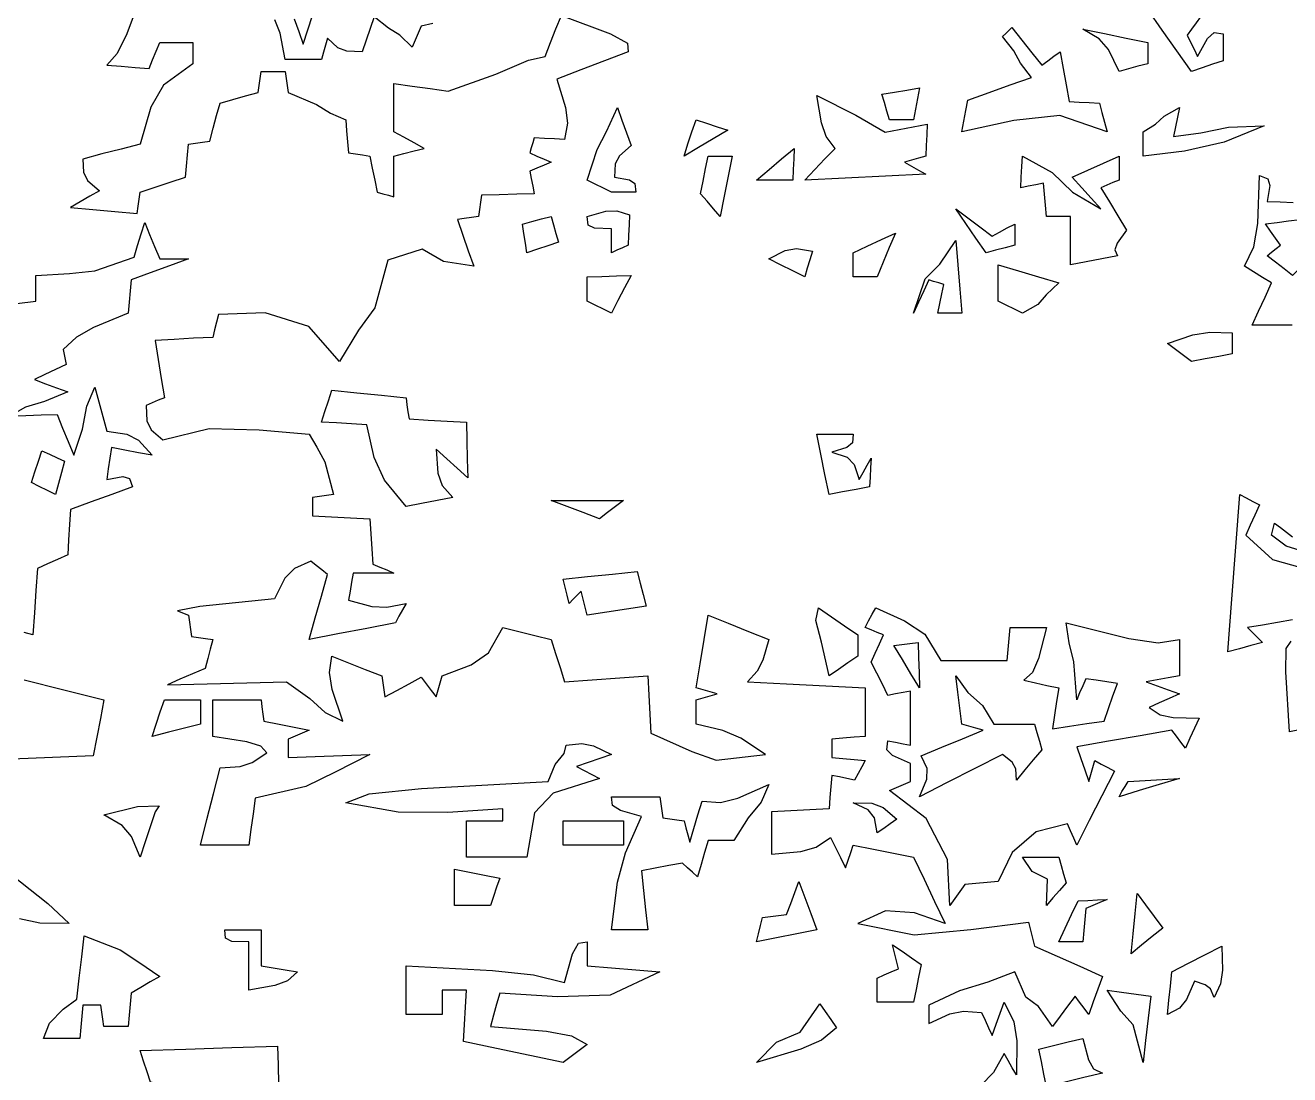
# Model space of a CAD drawing. Header units: millimetres. Extents: x 87938 to 265635, y 330093 to 434310.
# Drawn here: x 147715 to 149284, y 353269 to 354571 of the extents above; entities that cross this region are included whole.
import ezdxf

# ---------------------------------------------------------------- set-up
doc = ezdxf.new("R2010")
doc.units = ezdxf.units.MM

# ---------------------------------------------------------------- blocks, each defined once
blk = doc.blocks.new('A$C65917B88')
for points in [[(3452.7, 4039.7), (3438.1, 4000.6), (3429.8, 3983.3), (3420.6, 3972.8), (3433.1, 3971.9), (3445.5, 3971), (3458.1, 3970.1), (3461.1, 3977.7), (3464.3, 3985.3), (3467.4, 3992.9), (3477.2, 3992.9), (3486.9, 3992.9), (3496.8, 3992.9), (3496.8, 3986.7), (3496.8, 3980.4), (3496.8, 3974.1), (3470.6, 3955.1), (3459.5, 3935.7), (3450, 3903), (3433.1, 3898.6), (3416.1, 3894.2), (3399.2, 3889.7), (3399.7, 3878), (3403.5, 3870.7), (3413.9, 3861.6), (3405.3, 3856.7), (3396.8, 3851.7), (3388.4, 3846.8), (3408, 3845.1), (3427.7, 3843.3), (3447.3, 3841.5), (3448.2, 3847.8), (3449.1, 3854.1), (3450, 3860.3), (3463.4, 3864.8), (3476.7, 3869.2), (3490.2, 3873.6), (3491.1, 3883.5), (3492, 3893.3), (3492.9, 3903), (3499.1, 3903.9), (3505.4, 3904.8), (3511.7, 3905.7), (3514.7, 3917), (3517.8, 3928.2), (3521, 3939.3), (3532.1, 3942.5), (3543.3, 3945.6), (3554.6, 3948.6), (3555.5, 3954.9), (3556.4, 3961.2), (3557.3, 3967.4), (3564.3, 3967.4), (3571.4, 3967.4), (3578.6, 3967.4), (3579.5, 3961.2), (3580.4, 3954.9), (3581.3, 3948.6), (3606.3, 3938.2), (3618.7, 3930.5), (3632.3, 3924.5), (3633, 3914.7), (3633.9, 3904.9), (3634.8, 3895.1), (3641, 3894.2), (3647.3, 3893.3), (3653.6, 3892.4), (3655.8, 3881.7), (3658.1, 3871), (3660.3, 3860.3), (3665.1, 3858.9), (3670.1, 3857.6), (3675, 3856.2), (3675, 3868.3), (3675, 3880.4), (3675, 3892.4), (3683.9, 3894.6), (3692.9, 3896.9), (3701.9, 3899.1), (3692.9, 3904.1), (3683.9, 3909), (3675, 3913.8), (3675, 3928.1), (3675, 3942.3), (3675, 3956.6), (3691.1, 3954.4), (3707.1, 3952.2), (3723.2, 3950), (3765.4, 3964.8), (3794.4, 3977.5), (3809, 3980.7), (3813.8, 3992.9), (3818.7, 4005), (3823.7, 4017), (3866.9, 4000.6), (3882.2, 3992.3), (3882.6, 3984.8), (3861.6, 3976.8), (3840.6, 3968.7), (3819.6, 3960.6), (3827.1, 3935.5), (3828.8, 3921.6), (3826.4, 3907.1), (3817.4, 3907.5), (3808.4, 3908), (3799.5, 3908.4), (3798.2, 3904), (3796.8, 3899.6), (3795.6, 3895.1), (3801.8, 3892.4), (3808.1, 3889.7), (3814.4, 3887), (3808.1, 3884.4), (3801.8, 3881.7), (3795.6, 3879), (3796.8, 3872.4), (3798.2, 3865.7), (3799.5, 3858.9), (3783.9, 3858.5), (3768.3, 3858), (3752.7, 3857.6), (3751.8, 3851.4), (3750.9, 3845.1), (3750, 3838.8), (3743.7, 3837.9), (3737.4, 3837), (3731.3, 3836.1), (3736.1, 3822.3), (3741, 3808.5), (3746, 3794.7), (3718.9, 3799), (3700, 3809.9), (3669.6, 3800), (3658.2, 3757.9), (3643.7, 3738), (3626.9, 3710.3), (3599.7, 3741.2), (3560.9, 3753.5), (3519.6, 3751.8), (3517.8, 3745.1), (3516, 3738.3), (3514.4, 3731.6), (3497.3, 3730.8), (3480.3, 3729.9), (3463.4, 3729), (3466.1, 3712.1), (3468.8, 3695.1), (3471.5, 3678), (3466.1, 3675.9), (3460.7, 3673.7), (3455.4, 3671.4), (3455.9, 3657.8), (3459.8, 3649.8), (3470.1, 3640.7), (3511.1, 3650.9), (3555.5, 3649.7), (3600, 3645.9), (3606.8, 3634.2), (3613.8, 3621.2), (3621.5, 3592.4), (3615.2, 3591.5), (3608.9, 3590.6), (3602.7, 3589.7), (3602.7, 3584.4), (3602.7, 3579), (3602.7, 3573.6), (3619.7, 3572.7), (3636.6, 3571.8), (3653.6, 3570.9), (3654.5, 3557.6), (3655.4, 3544.2), (3656.3, 3530.7), (3662.4, 3528.1), (3668.7, 3525.5), (3675, 3522.8), (3662.9, 3522.8), (3650.9, 3522.8), (3638.9, 3522.8), (3637.5, 3514.8), (3636.2, 3506.7), (3634.8, 3498.6), (3655.5, 3493.2), (3668.7, 3492.5), (3685.8, 3495.9), (3682.7, 3490.2), (3679.5, 3484.4), (3676.4, 3478.5), (3650.9, 3473.7), (3625.4, 3468.8), (3600, 3463.8), (3605.3, 3483), (3610.7, 3502.2), (3616.1, 3521.4), (3611.1, 3525.5), (3606.2, 3529.5), (3601.4, 3533.4), (3586.8, 3526.9), (3578.4, 3518.2), (3569.1, 3500), (3503, 3493.2), (3483.2, 3489.4), (3492.9, 3485.3), (3493.8, 3479.1), (3494.7, 3472.8), (3495.6, 3466.5), (3501.8, 3465.6), (3508.1, 3464.7), (3514.4, 3463.8), (3512.1, 3455.4), (3509.9, 3446.9), (3507.6, 3438.3), (3496.4, 3433.5), (3485.3, 3428.6), (3474.2, 3423.6), (3509.4, 3424.5), (3544.7, 3425.4), (3579.9, 3426.3), (3600.5, 3411.7), (3614.2, 3399.1), (3629.6, 3391.5), (3620.2, 3419.6), (3617.8, 3434.5), (3620.1, 3449.1), (3634.8, 3443.3), (3649.5, 3437.4), (3664.4, 3431.6), (3665.3, 3425.4), (3666.2, 3419.2), (3667.1, 3413), (3677.7, 3418.8), (3688.4, 3424.6), (3699.2, 3430.4), (3703.5, 3424.6), (3708, 3418.8), (3712.5, 3413), (3714.3, 3419.2), (3716.1, 3425.4), (3717.9, 3431.6), (3743.4, 3441.5), (3758.8, 3451.9), (3771.5, 3474.5), (3785.7, 3471), (3800, 3467.4), (3814.4, 3463.8), (3818.3, 3451.4), (3822.3, 3438.9), (3826.4, 3426.3), (3850.8, 3428.1), (3875.4, 3429.9), (3900, 3431.6), (3900.9, 3414.6), (3901.8, 3397.7), (3902.7, 3380.7), (3939.3, 3364.5), (3960.6, 3356.8), (4004.6, 3362), (3982.6, 3376.4), (3966.6, 3383.3), (3942.9, 3388.8), (3942.9, 3396), (3942.9, 3403.2), (3942.9, 3410.3), (3949.1, 3412.1), (3955.4, 3413.9), (3961.7, 3415.7), (3955.4, 3417.5), (3949.1, 3419.2), (3942.9, 3420.9), (3946.4, 3442.4), (3950, 3463.8), (3953.6, 3485.3), (3971.4, 3478.2), (3989.3, 3471), (4007.3, 3463.8), (4002.1, 3445.5), (3997.2, 3435.7), (3988.4, 3426.3), (4023.2, 3424.5), (4058, 3422.7), (4092.9, 3420.9), (4092.9, 3406.7), (4092.9, 3392.4), (4092.9, 3378), (4083, 3377.2), (4073.1, 3376.4), (4063.4, 3375.5), (4063.4, 3370.1), (4063.4, 3364.7), (4063.4, 3359.3), (4073.1, 3358.4), (4083, 3357.5), (4092.9, 3356.6), (4089.8, 3350.9), (4086.6, 3345.1), (4083.5, 3339.3), (4076.7, 3340.7), (4070, 3342), (4063.4, 3343.2), (4062.5, 3333.5), (4061.6, 3323.7), (4060.8, 3313.8), (4043.7, 3312.9), (4026.8, 3312), (4009.8, 3311.1), (4009.8, 3298.7), (4009.8, 3286.2), (4009.8, 3273.6), (4035.8, 3276), (4049.4, 3279.8), (4062, 3288.3), (4066.5, 3279.5), (4071, 3270.6), (4075.5, 3261.6), (4077.8, 3268.3), (4080, 3275), (4082.3, 3281.6), (4100.1, 3278.1), (4118, 3274.5), (4135.8, 3270.9), (4145.1, 3251.3), (4154.4, 3231.6), (4163.9, 3212), (4136.5, 3221.5), (4110.9, 3223.4), (4086.2, 3212.1), (4136.2, 3202), (4186.5, 3206.9), (4237.5, 3213.3), (4239.3, 3206.3), (4241.1, 3199.2), (4242.9, 3192), (4263, 3183.1), (4283.1, 3174.2), (4303.2, 3165.2), (4299.2, 3154), (4295.1, 3142.8), (4291.1, 3131.6), (4287, 3137), (4283, 3142.4), (4279.1, 3147.8), (4272.3, 3138.9), (4265.6, 3129.9), (4259, 3120.9), (4246.6, 3138.5), (4235.4, 3146.8), (4225.5, 3169.2), (4201.5, 3160), (4176.6, 3152.4), (4149.2, 3139.7), (4149.2, 3134.4), (4149.2, 3129), (4149.2, 3123.6), (4167.8, 3132), (4179.9, 3134.4), (4196, 3133.1), (4199.1, 3126.4), (4202.3, 3119.7), (4205.4, 3113), (4208.9, 3122.8), (4212.5, 3132.6), (4216.1, 3142.4), (4224.6, 3124.9), (4227.4, 3108.2), (4226.9, 3078), (4223.3, 3084.3), (4219.7, 3090.6), (4216.1, 3096.8), (4206.5, 3080.1), (4195.3, 3068.6)], [(3586.5, 4013.9), (3590.6, 4002.7), (3594.6, 3991.5), (3602.9, 4017)], [(3709.4, 4009.8), (3699.2, 4007.6), (3696.5, 4001.4), (3693.8, 3995.1), (3691.1, 3988.8), (3680.3, 3999.6), (3670.1, 4005.7), (3657.6, 4015.7), (3654, 4005.4), (3650.4, 3995.1), (3646.8, 3984.8), (3633.3, 3985.2), (3625.3, 3988.3), (3616.1, 3996.8), (3614.3, 3990.6), (3612.5, 3984.3), (3610.8, 3978), (3600, 3978), (3589.2, 3978), (3578.6, 3978), (3574.3, 4001.2), (3569.4, 4013.1)], [(4471.5, 3742.4), (4453.7, 3742.4), (4435.8, 3742.4), (4441.5, 3754.9), (4447.4, 3767.4), (4453.2, 3779.9), (4445.1, 3784.8), (4437, 3789.8), (4429.1, 3794.7), (4437.5, 3811.9), (4441, 3832.7), (4442.4, 3875), (4449.9, 3872.3), (4451.6, 3866.4), (4449.2, 3852.2), (4460.7, 3851.7), (4472.3, 3851.3)], [(3340.7, 3761.6), (3357.6, 3763.8), (3357.6, 3771.5), (3357.6, 3779.1), (3357.6, 3786.6), (3387.3, 3788.4), (3409.9, 3790.5), (3444.6, 3802.7), (3447.8, 3813), (3450.9, 3823.3), (3454.1, 3833.6), (3458.4, 3822.9), (3462.9, 3812.1), (3467.4, 3801.3), (3475.8, 3801.3), (3484.4, 3801.3), (3492.9, 3801.3), (3476, 3795.1), (3459, 3788.9), (3442.1, 3782.6), (3441.2, 3772.8), (3440.3, 3762.9), (3439.4, 3753), (3408.6, 3740.3), (3393.7, 3731.9), (3381.8, 3720.9), (3382.7, 3716.5), (3383.6, 3712.1), (3384.5, 3707.6), (3375, 3703.2), (3365.6, 3698.7), (3356.3, 3694.2), (3366, 3690.6), (3375.9, 3687), (3385.8, 3683.4), (3365.1, 3674.9), (3348.3, 3669.7), (3334.8, 3662), (3348.6, 3662.4), (3362.4, 3662.9), (3376.4, 3663.3), (3381.2, 3651.3), (3386.1, 3639.3), (3391.1, 3627.2), (3398.9, 3650.3), (3402.9, 3670.7), (3409.8, 3687.5), (3413.4, 3674.6), (3417, 3661.6), (3420.6, 3648.6), (3438.2, 3646), (3448.6, 3640.5), (3460.8, 3627.2), (3448.7, 3629.4), (3436.5, 3631.7), (3424.5, 3633.9), (3423.2, 3624.6), (3421.8, 3615.2), (3420.6, 3605.7), (3434.7, 3608.2), (3440.6, 3606.5), (3443.3, 3599.1), (3425, 3592.5), (3406.7, 3585.8), (3388.4, 3579), (3387.5, 3565.7), (3386.6, 3552.3), (3385.8, 3538.8), (3376.8, 3534.9), (3367.8, 3530.9), (3359, 3526.8), (3357.6, 3507.2), (3356.3, 3487.5), (3354.9, 3467.9), (3347.3, 3470.1)], [(3347.3, 3428.1), (3382.5, 3419.2), (3417.9, 3410.3), (3414.8, 3393.8), (3411.6, 3377.2), (3408.5, 3360.6), (3372.3, 3359.3), (3336.2, 3357.9)], [(4478, 3383.9), (4469.1, 3382.1), (4465.7, 3435.1), (4466, 3455.9), (4470.5, 3462.5)], [(4471.8, 3481.2), (4458.5, 3479), (4445.1, 3476.7), (4431.8, 3474.5), (4436.1, 3470.1), (4440.6, 3465.6), (4445.1, 3461.1), (4434.8, 3458.4), (4424.6, 3455.7), (4414.4, 3453), (4417.8, 3499.5), (4421.4, 3546), (4425, 3592.4), (4430.7, 3589.3), (4436.6, 3586.2), (4442.4, 3583.1), (4438.4, 3574.2), (4434.3, 3565.2), (4430.4, 3556.2), (4453.9, 3534.9), (4480.3, 3527.5)], [(4483.2, 3541.4), (4466.2, 3546.6), (4453.2, 3556.2), (4454, 3559.8), (4454.9, 3563.4), (4455.8, 3567), (4461, 3563), (4466.4, 3558.9), (4471.8, 3554.9)], [(3328.2, 3261.5), (3368.1, 3230), (3387, 3212), (3361.2, 3212.5), (3343.2, 3216.4)]]:
    blk.add_lwpolyline(points)
for points in [[(4382.3, 3967.4), (4369.2, 3985.7), (4356.2, 4004), (4343.3, 4022.3), (4349.4, 4027.7), (4355.7, 4033), (4362, 4038.3), (4371.3, 4030.8), (4380.8, 4023.3), (4390.2, 4015.7), (4386.2, 4010.3), (4382.1, 4004.9), (4378.2, 3999.5), (4381.2, 3993.3), (4384.4, 3987), (4387.5, 3980.7), (4396.3, 3996.7), (4402.3, 4001.9), (4410.3, 4000.8), (4410.3, 3992.9), (4410.3, 3984.9), (4410.3, 3976.8), (4400.9, 3973.7), (4391.6, 3970.5)], [(4178.6, 3913.8), (4180.4, 3923.3), (4182.2, 3932.7), (4184, 3942), (4202.7, 3948.7), (4221.5, 3955.4), (4240.2, 3962), (4230.4, 3974.7), (4224.6, 3985.6), (4214.7, 3998.3), (4217.4, 4001), (4220.1, 4003.6), (4222.8, 4006.2), (4231.7, 3995.1), (4240.5, 3984), (4249.5, 3972.8), (4254.8, 3976.8), (4260.2, 3980.8), (4265.6, 3984.8), (4268.3, 3970.1), (4271, 3955.4), (4273.7, 3940.7), (4282.5, 3940.2), (4291.5, 3939.8), (4300.5, 3939.3), (4302.8, 3930.9), (4305, 3922.4), (4307.3, 3913.8), (4265.3, 3928.3), (4224.5, 3924)], [(4317.9, 3967.4), (4308.7, 3986.7), (4300.4, 3996.4), (4285.8, 4004.9), (4304.9, 4000.9), (4324.1, 3996.9), (4343.3, 3992.9), (4343.3, 3986.7), (4343.3, 3980.4), (4343.3, 3974.1), (4334.7, 3971.9), (4326.3, 3969.6)], [(4114.4, 3924.5), (4112.1, 3932.1), (4109.9, 3939.7), (4107.6, 3947.3), (4118.7, 3949.1), (4129.8, 3950.9), (4141.1, 3952.7), (4139.3, 3943.3), (4137.5, 3933.9), (4135.8, 3924.5), (4128.6, 3924.5), (4121.4, 3924.5)], [(3867.9, 3860.3), (3860.7, 3863.9), (3853.5, 3867.4), (3846.5, 3870.9), (3855.1, 3898.3), (3863.6, 3914.1), (3873.2, 3935.3), (3877.2, 3924.2), (3881.3, 3913), (3885.3, 3901.8), (3875, 3892.7), (3871.1, 3885.4), (3870.6, 3873.6), (3883.8, 3871.3), (3888.7, 3867.9), (3889.4, 3860.3), (3882.2, 3860.3), (3875, 3860.3)], [(4039.4, 3870.9), (4048.2, 3880.4), (4057.1, 3889.8), (4066.1, 3899.1), (4058.4, 3909.8), (4054.2, 3921.9), (4050, 3945.9), (4084.7, 3928.6), (4110.6, 3913.5), (4147.8, 3920.6), (4147.4, 3911.2), (4146.9, 3901.8), (4146.5, 3892.4), (4140.2, 3890.6), (4133.9, 3888.8), (4127.7, 3887), (4133.9, 3883.5), (4140.2, 3879.9), (4146.5, 3876.3), (4110.8, 3874.5), (4075.1, 3872.7)], [(4339.4, 3892.4), (4339.4, 3899.6), (4339.4, 3906.7), (4339.4, 3913.8), (4350.3, 3920.6), (4357.8, 3927.6), (4371.5, 3935.3), (4369.7, 3926.8), (4367.9, 3918.3), (4366.1, 3909.8), (4390.5, 3912.8), (4414.9, 3917.9), (4446.5, 3919.2), (4411.2, 3904.7), (4376, 3896.8)], [(3932.3, 3892.4), (3935.7, 3903.1), (3939.3, 3913.8), (3942.9, 3924.5), (3952.2, 3921.4), (3961.5, 3918.3), (3971, 3915.2), (3958.1, 3907.6), (3945.2, 3900)], [(3964.4, 3838.8), (3958.5, 3845.6), (3952.7, 3852.3), (3946.8, 3858.9), (3949.1, 3870.1), (3951.3, 3881.3), (3953.6, 3892.4), (3960.6, 3892.4), (3967.8, 3892.4), (3975, 3892.4), (3971.4, 3874.5), (3967.8, 3856.7)], [(3996.5, 3870.9), (4007.6, 3880.4), (4018.7, 3889.8), (4029.9, 3899.1), (4029.5, 3889.8), (4029, 3880.4), (4028.6, 3870.9), (4017.8, 3870.9), (4007.1, 3870.9)], [(4275, 3795.9), (4275, 3810.3), (4275, 3824.6), (4275, 3838.8), (4267.8, 3838.8), (4260.6, 3838.8), (4253.6, 3838.8), (4252.7, 3848.7), (4251.8, 3858.5), (4250.9, 3868.2), (4244.1, 3867), (4237.4, 3865.7), (4230.8, 3864.3), (4231.2, 3873.7), (4231.7, 3883.1), (4232.3, 3892.4), (4258.5, 3877.9), (4276.7, 3860.4), (4301.9, 3845.6), (4293.3, 3855), (4284.8, 3864.3), (4276.4, 3873.6), (4290.2, 3879.9), (4304, 3886.2), (4317.9, 3892.4), (4317.9, 3885.3), (4317.9, 3878.1), (4317.9, 3870.9), (4312.5, 3868.8), (4307.1, 3866.6), (4301.9, 3864.3), (4309.4, 3851.9), (4316.9, 3839.4), (4324.5, 3826.8), (4316.2, 3815.2), (4314.1, 3809.3), (4316.6, 3804), (4302.6, 3801.3), (4288.8, 3798.6)], [(4200, 3806.6), (4191, 3819.6), (4182, 3832.6), (4173.2, 3845.6), (4183.8, 3837.6), (4194.5, 3829.5), (4205.3, 3821.4), (4212, 3825), (4218.8, 3828.6), (4225.5, 3832.1), (4225.5, 3825.9), (4225.5, 3819.6), (4225.5, 3813.3), (4217, 3811.1), (4208.4, 3808.8)], [(3792.9, 3806.6), (3791.6, 3815.1), (3790.2, 3823.6), (3788.9, 3832.1), (3797.3, 3834.3), (3805.8, 3836.6), (3814.4, 3838.8), (3816.5, 3831.3), (3818.7, 3823.7), (3821, 3816), (3811.5, 3812.9), (3802.2, 3809.7)], [(3867.9, 3806.6), (3867.9, 3813.8), (3867.9, 3820.9), (3867.9, 3828), (3852.8, 3828.4), (3847.2, 3831.2), (3846.5, 3838.8), (3862.9, 3843.4), (3872.7, 3843.7), (3884, 3840.2), (3883.5, 3831.3), (3883.1, 3822.3), (3882.6, 3813.3), (3877.7, 3811.1), (3872.7, 3808.8)], [(4510.8, 3763.8), (4502.3, 3775.9), (4493.7, 3788), (4485.3, 3800), (4480.8, 3795.6), (4476.3, 3791.1), (4471.8, 3786.6), (4464.2, 3792.5), (4456.7, 3798.3), (4449.2, 3804), (4453.1, 3807.2), (4457.1, 3810.3), (4461.2, 3813.3), (4456.7, 3819.6), (4452.2, 3825.9), (4447.8, 3832.2), (4458, 3833.6), (4468.2, 3834.9), (4478.6, 3836.1), (4500.3, 3798.7), (4508.7, 3779.9)], [(4082.3, 3785.3), (4082.3, 3792.4), (4082.3, 3799.5), (4082.3, 3806.6), (4094.7, 3812.4), (4107.2, 3818.3), (4119.6, 3824.1), (4114.2, 3811.2), (4108.8, 3798.3), (4103.6, 3785.3), (4096.4, 3785.3), (4089.3, 3785.3)], [(4135.8, 3753), (4146, 3783.5), (4159, 3796.4), (4173.2, 3817.4), (4175, 3795.9), (4176.8, 3774.5), (4178.6, 3753), (4171.4, 3753), (4164.3, 3753), (4157.3, 3753), (4158.9, 3761.6), (4160.7, 3770.1), (4162.5, 3778.5), (4158, 3779.9), (4153.5, 3781.2), (4149.2, 3782.6), (4144.7, 3772.8), (4140.2, 3762.9)], [(4039.4, 3785.3), (4028.6, 3790.7), (4017.9, 3796), (4007.3, 3801.3), (4022, 3808.7), (4032, 3810.4), (4046, 3808.1), (4043.7, 3800.5), (4041.5, 3792.9)], [(4232.3, 3753), (4225.1, 3756.6), (4217.9, 3760.2), (4210.8, 3763.8), (4210.8, 3774.6), (4210.8, 3785.3), (4210.8, 3795.9), (4228.7, 3790.6), (4246.5, 3785.3), (4264.4, 3779.9), (4253.3, 3769.4), (4245.8, 3760.9)], [(3867.9, 3753), (3860.7, 3756.6), (3853.5, 3760.2), (3846.5, 3763.8), (3846.5, 3771), (3846.5, 3778.2), (3846.5, 3785.3), (3859.4, 3785.7), (3872.3, 3786.2), (3885.3, 3786.6), (3879.5, 3775.5), (3873.6, 3764.3)], [(4382.3, 3710.3), (4375.1, 3715.7), (4367.9, 3721), (4360.8, 3726.3), (4383.4, 3733.8), (4398.3, 3736.2), (4418.3, 3735.6), (4418.3, 3729.5), (4418.3, 3723.3), (4418.3, 3717), (4406.3, 3714.8), (4394.3, 3712.5)], [(3685.8, 3581.6), (3666.7, 3605.1), (3657.5, 3625.2), (3650.9, 3654), (3637.5, 3654.9), (3624.2, 3655.8), (3610.8, 3656.6), (3613.8, 3666), (3617, 3675.4), (3620.1, 3684.8), (3642, 3682.5), (3663.9, 3680.3), (3685.8, 3678), (3686.6, 3671.8), (3687.5, 3665.6), (3688.4, 3659.3), (3705.3, 3658.4), (3722.3, 3657.5), (3739.4, 3656.6), (3739.7, 3640.1), (3740.1, 3623.6), (3740.6, 3607.1), (3731.1, 3615.6), (3721.8, 3624.1), (3712.5, 3632.6), (3713.9, 3611.4), (3717.8, 3600.3), (3727.2, 3589.7), (3713.4, 3587), (3699.6, 3584.3)], [(4060.8, 3592.4), (4057.2, 3610.2), (4053.6, 3628.1), (4050, 3645.9), (4060.7, 3645.9), (4071.5, 3645.9), (4082.3, 3645.9), (4081.6, 3638.2), (4076.7, 3634.1), (4063.4, 3629.9), (4076.8, 3625.4), (4083.1, 3619.1), (4087.5, 3605.7), (4091, 3612), (4094.6, 3618.3), (4098.2, 3624.5), (4097.7, 3616.1), (4097.3, 3607.6), (4096.8, 3599.1), (4084.8, 3596.9), (4072.8, 3594.6)], [(3375, 3592.4), (3367.8, 3596), (3360.6, 3599.5), (3353.6, 3603), (3356.7, 3612.5), (3359.9, 3621.9), (3363, 3631.2), (3369.6, 3628.1), (3376.4, 3624.9), (3383.1, 3621.8), (3380.4, 3612), (3377.7, 3602.2)], [(3857.3, 3570.9), (3842.9, 3576.3), (3828.6, 3581.7), (3814.4, 3587), (3835.7, 3587), (3857.1, 3587), (3878.6, 3587), (3871.4, 3581.7), (3864.3, 3576.3)], [(3846.5, 3485.3), (3844.7, 3492.4), (3842.9, 3499.5), (3841.1, 3506.6), (3837.5, 3503.1), (3833.9, 3499.5), (3830.4, 3495.9), (3828.6, 3503.1), (3826.8, 3510.3), (3825, 3517.4), (3846.8, 3519.6), (3868.7, 3521.9), (3890.6, 3524.1), (3893.3, 3513.9), (3896, 3503.7), (3898.7, 3493.4), (3881.3, 3490.7), (3863.9, 3488)], [(4060.8, 3431.6), (4054.2, 3461.6), (4049, 3480.8), (4051.4, 3492), (4062.9, 3484), (4074.5, 3476), (4086.2, 3467.9), (4086.2, 3461.7), (4086.2, 3455.4), (4086.2, 3449.1), (4077.6, 3443.3), (4069.2, 3437.4)], [(4167.9, 3228), (4165.7, 3268.9), (4146.9, 3305.2), (4114.4, 3329.9), (4120.5, 3332.6), (4126.8, 3335.3), (4133.1, 3338), (4133.1, 3343.4), (4133.1, 3348.7), (4133.1, 3354), (4117.2, 3361), (4111.9, 3366.2), (4113, 3374.1), (4119.6, 3372.8), (4126.4, 3371.4), (4133.1, 3370.1), (4133.1, 3386.1), (4133.1, 3402.2), (4133.1, 3418.2), (4126.4, 3417), (4119.6, 3415.7), (4113, 3414.3), (4108.1, 3424.2), (4103.1, 3434), (4098.2, 3443.7), (4101.8, 3451.8), (4105.4, 3459.9), (4109, 3467.9), (4103.6, 3470.1), (4098.2, 3472.3), (4092.9, 3474.5), (4095.9, 3480.3), (4099.1, 3486.2), (4102.2, 3492), (4127.6, 3480.5), (4145.6, 3468.5), (4159.8, 3445.1), (4179.5, 3445.1), (4199.1, 3445.1), (4218.8, 3445.1), (4219.7, 3454.9), (4220.6, 3464.7), (4221.5, 3474.5), (4232.1, 3474.5), (4242.8, 3474.5), (4253.6, 3474.5), (4246.5, 3446.9), (4241.3, 3434.7), (4233.5, 3427.7), (4243.7, 3425.4), (4254, 3423.2), (4264.4, 3420.9), (4262.6, 3408.9), (4260.8, 3396.9), (4259, 3384.8), (4274.1, 3387), (4289.3, 3389.3), (4304.6, 3391.5), (4308.5, 3402.7), (4312.5, 3413.9), (4316.6, 3425), (4307.1, 3426.3), (4297.7, 3427.7), (4288.4, 3429), (4285.7, 3422.8), (4283, 3416.6), (4280.4, 3410.3), (4277.7, 3444), (4273.7, 3460.8), (4271, 3478.5), (4326.5, 3464.6), (4352.5, 3460.8), (4371.5, 3463.8), (4371.5, 3453.1), (4371.5, 3442.4), (4371.5, 3431.6), (4361.6, 3429.9), (4351.8, 3428.1), (4342.1, 3426.3), (4351.8, 3422.8), (4361.6, 3419.3), (4371.5, 3415.7), (4362.5, 3411.6), (4353.5, 3407.6), (4344.6, 3403.5), (4354.3, 3397), (4365.8, 3394.6), (4388.9, 3394.2), (4384.8, 3385.3), (4380.8, 3376.4), (4376.9, 3367.4), (4372.8, 3372.8), (4368.8, 3378.1), (4364.7, 3383.4), (4336.5, 3378.6), (4308.5, 3373.7), (4280.4, 3368.7), (4283.9, 3358.5), (4287.5, 3348.3), (4291.1, 3338), (4292.9, 3344.2), (4294.7, 3350.4), (4296.5, 3356.6), (4302.2, 3353.5), (4308, 3350.4), (4313.9, 3347.3), (4302.6, 3325.4), (4291.5, 3303.5), (4280.4, 3281.6), (4277.7, 3287.9), (4275, 3294.2), (4272.3, 3300.5), (4244.4, 3293.5), (4223.2, 3275.2), (4210.8, 3249.5), (4200.9, 3248.6), (4191, 3247.7), (4181.3, 3246.8), (4176.8, 3240.6), (4172.3, 3234.3)], [(4141.1, 3420.9), (4133.4, 3433.5), (4125.8, 3446.1), (4118.3, 3458.6), (4125.3, 3459.5), (4132.5, 3460.3), (4139.7, 3461.1), (4140.2, 3447.8), (4140.6, 3434.4)], [(4141.1, 3324.5), (4147.4, 3340.1), (4147.8, 3349.5), (4142.4, 3360.6), (4160.7, 3368.3), (4179, 3375.9), (4197.3, 3383.4), (4191, 3385.2), (4184.7, 3387), (4178.6, 3388.8), (4176.8, 3403.1), (4175, 3417.3), (4173.2, 3431.6), (4184, 3417), (4196.8, 3405.3), (4206.8, 3388.8), (4218.8, 3388.8), (4230.8, 3388.8), (4242.9, 3388.8), (4245, 3381.3), (4247.3, 3373.7), (4249.5, 3366), (4241.9, 3357.2), (4234.4, 3348.3), (4226.9, 3339.3), (4226.4, 3349.1), (4223.3, 3355), (4214.7, 3362), (4190.1, 3349.5), (4165.5, 3337)], [(3460.8, 3378), (3464.3, 3388.8), (3467.9, 3399.6), (3471.5, 3410.3), (3482.1, 3410.3), (3492.8, 3410.3), (3503.6, 3410.3), (3503.6, 3403.2), (3503.6, 3396), (3503.6, 3388.8), (3489.3, 3385.2), (3475.1, 3381.6)], [(3503.6, 3281.6), (3509.3, 3304.4), (3515.1, 3327.2), (3521, 3350), (3538.6, 3351.4), (3549.4, 3354.8), (3562.5, 3363.3), (3557.1, 3369.3), (3544.6, 3373.1), (3514.4, 3378), (3514.4, 3388.8), (3514.4, 3399.6), (3514.4, 3410.3), (3528.6, 3410.3), (3542.9, 3410.3), (3557.3, 3410.3), (3558, 3404.1), (3558.9, 3397.8), (3559.8, 3391.5), (3573.2, 3388.8), (3586.5, 3386.1), (3600, 3383.4), (3593.7, 3380.8), (3587.4, 3378.2), (3581.3, 3375.5), (3581.3, 3370.1), (3581.3, 3364.7), (3581.3, 3359.3), (3605.3, 3360.2), (3629.4, 3361.1), (3653.6, 3362), (3623, 3346.3), (3597, 3333.5), (3551.9, 3323.1), (3550.1, 3309.3), (3548.3, 3295.5), (3546.5, 3281.6), (3532.1, 3281.6), (3517.8, 3281.6)], [(3739.4, 3270.9), (3739.4, 3281.7), (3739.4, 3292.4), (3739.4, 3303), (3750, 3303), (3760.7, 3303), (3771.5, 3303), (3771.5, 3306.6), (3771.5, 3310.2), (3771.5, 3313.8), (3722.7, 3310.5), (3678.9, 3310.8), (3632.3, 3319.2), (3653.1, 3327), (3699.6, 3331.9), (3811.7, 3338), (3817.9, 3353.1), (3825.9, 3362.9), (3827.7, 3370.1), (3841.7, 3371.6), (3852.1, 3369.5), (3867.9, 3362), (3857.6, 3358.5), (3847.2, 3354.9), (3837, 3351.3), (3843.8, 3347.8), (3850.5, 3344.3), (3857.3, 3340.7), (3816.2, 3327.8), (3799.7, 3310.2), (3792.9, 3270.9), (3775.1, 3270.9), (3757.2, 3270.9)], [(4317.9, 3324.5), (4320.5, 3329), (4323.2, 3333.5), (4325.9, 3338), (4341, 3338.9), (4356.2, 3339.8), (4371.5, 3340.7), (4353.6, 3335.3), (4335.8, 3329.9)], [(3867.9, 3206.6), (3873.3, 3248.8), (3880.2, 3274.9), (3894.6, 3307.1), (3875.8, 3312.2), (3868.9, 3316.7), (3867.9, 3324.5), (3882.2, 3324.5), (3896.4, 3324.5), (3910.8, 3324.5), (3911.6, 3318.3), (3912.5, 3312), (3913.4, 3305.7), (3919.7, 3304.8), (3926, 3303.9), (3932.3, 3303), (3933.9, 3296.8), (3935.7, 3290.6), (3937.5, 3284.3), (3941, 3296.4), (3944.6, 3308.5), (3948.2, 3320.6), (3964.6, 3319.3), (3980, 3323.1), (4007.3, 3335.3), (4000.7, 3319.8), (3989.1, 3305.7), (3976.4, 3285.6), (3968.7, 3285.6), (3961.1, 3285.6), (3953.6, 3285.6), (3950.4, 3275), (3947.3, 3264.3), (3944.1, 3253.5), (3939.6, 3257.6), (3935.3, 3261.6), (3930.9, 3265.7), (3918.8, 3263.4), (3906.6, 3261.2), (3894.6, 3258.9), (3896.4, 3241.5), (3898.2, 3224.1), (3900, 3206.6), (3889.2, 3206.6), (3878.6, 3206.6)], [(4103.6, 3292.4), (4101, 3305.9), (4095.4, 3312.8), (4082.3, 3319.2), (4098.8, 3318.7), (4108.8, 3314.9), (4121, 3304.5), (4115.1, 3300.5), (4109.3, 3296.4)], [(3450, 3270.9), (3442.5, 3289.3), (3434.2, 3299.1), (3417.9, 3308.4), (3447.6, 3315.7), (3466.8, 3316.4), (3463.4, 3311.1), (3458.9, 3297.8), (3454.4, 3284.4)], [(3825, 3281.6), (3825, 3288.7), (3825, 3295.8), (3825, 3303), (3842.9, 3303), (3860.7, 3303), (3878.6, 3303), (3878.6, 3295.9), (3878.6, 3288.8), (3878.6, 3281.6), (3860.7, 3281.6), (3842.9, 3281.6)], [(4253.6, 3228), (4254.4, 3251.4), (4240.9, 3258.2), (4232.3, 3270.9), (4242.9, 3270.9), (4253.6, 3270.9), (4264.4, 3270.9), (4266.5, 3263.4), (4268.7, 3255.9), (4271, 3248.3), (4265.1, 3241.5), (4259.3, 3234.8)], [(3728.6, 3228), (3728.6, 3238.8), (3728.6, 3249.6), (3728.6, 3260.3), (3741.9, 3257.6), (3755.3, 3254.9), (3768.8, 3252.2), (3766.1, 3244.2), (3763.4, 3236.1), (3760.8, 3228), (3750, 3228), (3739.2, 3228)], [(3996.5, 3195.9), (3998.3, 3203.1), (4000.1, 3210.3), (4001.9, 3217.4), (4008.9, 3218.3), (4016, 3219.2), (4023.2, 3220.1), (4026.8, 3229.9), (4030.4, 3239.7), (4034, 3249.5), (4039.2, 3235.2), (4044.6, 3220.9), (4050, 3206.6), (4032.2, 3203.1), (4014.3, 3199.5)], [(4264.4, 3195.9), (4270.1, 3208), (4275.9, 3220.1), (4281.8, 3232.1), (4290.2, 3232.5), (4298.7, 3233), (4307.3, 3233.4), (4301, 3230.8), (4294.7, 3228.2), (4288.4, 3225.5), (4287.5, 3215.7), (4286.6, 3205.8), (4285.8, 3195.9), (4278.6, 3195.9), (4271.4, 3195.9)], [(4328.6, 3185.3), (4330.4, 3203.1), (4332.2, 3221), (4334, 3238.8), (4341.5, 3228.6), (4349.1, 3218.4), (4356.8, 3208.1), (4347.3, 3200.5), (4337.9, 3192.9)], [(3546.5, 3153), (3546.5, 3167.4), (3546.5, 3181.7), (3546.5, 3195.9), (3531.4, 3196.3), (3525.8, 3199.1), (3525, 3206.6), (3535.7, 3206.6), (3546.5, 3206.6), (3557.3, 3206.6), (3557.3, 3195.9), (3557.3, 3185.2), (3557.3, 3174.5), (3567.9, 3172.8), (3578.6, 3171), (3589.4, 3169.2), (3580.6, 3161.4), (3569.4, 3157.2)], [(3364.4, 3110.3), (3369.7, 3123.7), (3381.7, 3136.2), (3393.8, 3145.1), (3396, 3163.8), (3398.3, 3182.6), (3400.5, 3201.3), (3432.4, 3188.7), (3448.9, 3177.8), (3467.4, 3165.2), (3458.9, 3160.3), (3450.5, 3155.4), (3442.1, 3150.5), (3441.2, 3140.7), (3440.3, 3130.8), (3439.4, 3120.9), (3432.2, 3120.9), (3425, 3120.9), (3417.9, 3120.9), (3417, 3127.2), (3416.1, 3133.5), (3415.2, 3139.7), (3409.8, 3139.7), (3404.4, 3139.7), (3399.2, 3139.7), (3398.3, 3129.9), (3397.4, 3120.1), (3396.5, 3110.3), (3385.7, 3110.3), (3375, 3110.3)], [(3825, 3088.8), (3795.5, 3095.1), (3766.1, 3101.4), (3736.7, 3107.6), (3737.6, 3122.7), (3738.5, 3137.9), (3739.4, 3153), (3732.2, 3153), (3725, 3153), (3717.9, 3153), (3717.9, 3145.9), (3717.9, 3138.8), (3717.9, 3131.6), (3707.1, 3131.6), (3696.5, 3131.6), (3685.8, 3131.6), (3685.8, 3145.9), (3685.8, 3160.2), (3685.8, 3174.5), (3762.4, 3170.4), (3798.8, 3166.6), (3826.4, 3159.8), (3833.4, 3185.2), (3838.6, 3194.6), (3846.5, 3195.9), (3846.5, 3188.8), (3846.5, 3181.7), (3846.5, 3174.5), (3867.9, 3172.8), (3889.4, 3171), (3910.8, 3169.2), (3866.8, 3148.7), (3820.2, 3147.1), (3768.8, 3150.5), (3766.1, 3140.7), (3763.4, 3130.8), (3760.8, 3120.9), (3810.4, 3116.8), (3832.6, 3112.7), (3846.5, 3104.9), (3839.3, 3099.6), (3832.1, 3094.2)], [(4103.6, 3142.4), (4103.6, 3149.6), (4103.6, 3156.7), (4103.6, 3163.8), (4109.7, 3166.5), (4116, 3169.2), (4122.3, 3171.9), (4120.5, 3179.1), (4118.7, 3186.2), (4117.1, 3193.2), (4125.5, 3187.5), (4133.9, 3181.7), (4142.4, 3175.8), (4140.2, 3164.7), (4137.9, 3153.6), (4135.8, 3142.4), (4125, 3142.4), (4114.2, 3142.4)], [(4360.8, 3131.6), (4362, 3144.2), (4363.4, 3156.7), (4364.7, 3169.2), (4379.4, 3176.9), (4394.1, 3184.5), (4409, 3192), (4409.6, 3170.7), (4407.9, 3158.8), (4402.2, 3146.4), (4398.9, 3154.1), (4394.3, 3157.9), (4384.8, 3161.1), (4377.7, 3144.8), (4371.5, 3137.2)], [(4339.4, 3088.8), (4330.5, 3122.3), (4319.4, 3134.3), (4307.3, 3153), (4320.2, 3151.3), (4333.1, 3149.6), (4346, 3147.8), (4343.7, 3128.1), (4341.5, 3108.5)], [(3996.5, 3088.8), (4014.3, 3107), (4035.1, 3115.8), (4052.7, 3141), (4057.5, 3134), (4062.5, 3126.9), (4067.4, 3119.7), (4054.1, 3108.7), (4035.7, 3100.7)], [(4253.6, 3067.4), (4251.3, 3078.6), (4249.1, 3089.7), (4246.8, 3100.8), (4259.7, 3104), (4272.8, 3107.1), (4285.8, 3110.3), (4290.8, 3091.3), (4295.4, 3083.3), (4303.2, 3079.5), (4286.6, 3075.5), (4270.1, 3071.4)], [(3567.9, 2992.4), (3563.4, 3012.9), (3558.9, 3033.5), (3554.6, 3054), (3522.8, 3059.9), (3491, 3065.7), (3459.3, 3071.4), (3456.2, 3080.8), (3453, 3090.2), (3450, 3099.5), (3490.5, 3100.8), (3531.2, 3102.2), (3571.8, 3103.5), (3572.3, 3086.6), (3572.7, 3069.6), (3573.2, 3052.7), (3582, 3050.4), (3591, 3048.2), (3600, 3045.9), (3603.6, 3031.7), (3607.2, 3017.4), (3610.8, 3003), (3596.4, 2999.5), (3582.2, 2996)]]:
    blk.add_lwpolyline(points, close=True)

msp = doc.modelspace()

# ---------------------------------------------------------------- block references
at = {"xscale": 1.4, "yscale": 1.4, "zscale": 1.4}
msp.add_blockref('A$C65917B88', (143027.3, 348959.3), dxfattribs=at)

doc.saveas('drawing.dxf')
